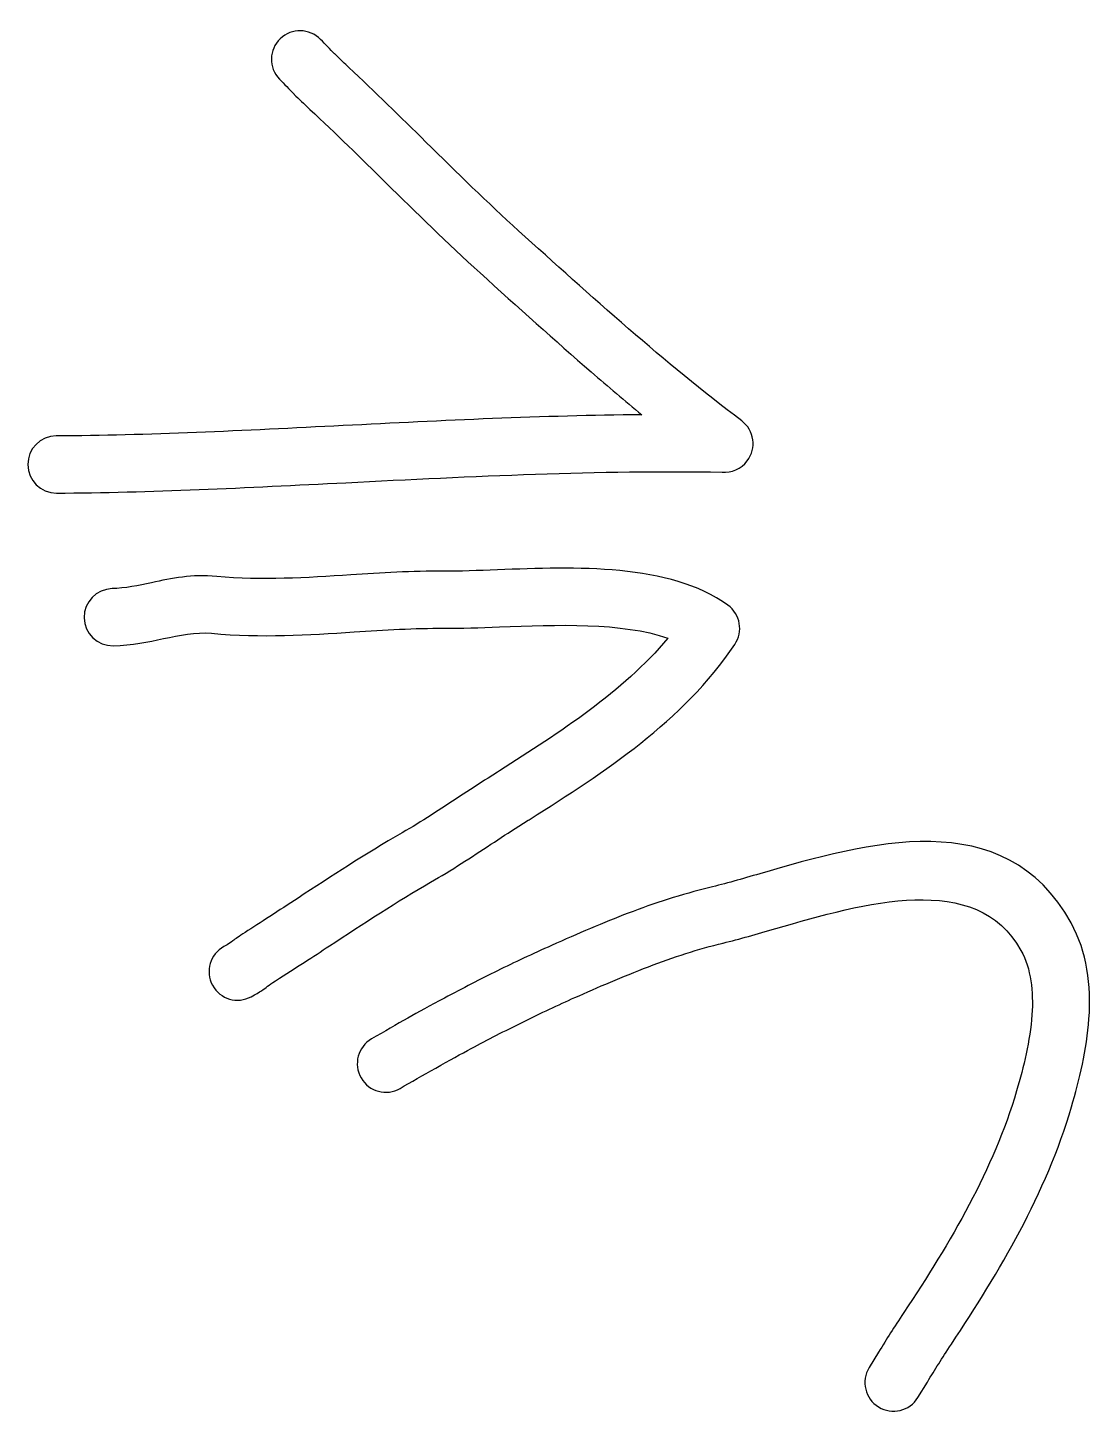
# Model space of a CAD drawing. Header units: centimetres. Extents: x -14.68 to -5.32, y -11.18 to -8.76.
# Drawn here: x -14.678 to -12.822, y -11.179 to -8.758 of the extents above.
import ezdxf

# ---------------------------------------------------------------- set-up
doc = ezdxf.new("R2010")
doc.units = ezdxf.units.CM
doc.header["$MEASUREMENT"] = 0
doc.layers.add('Layer 1', color=7, linetype='Continuous')

msp = doc.modelspace()

# ---------------------------------------------------------------- linework, layer by layer
at = {"layer": 'Layer 1', "color": 5}
for points, knots in [([(-14.2389, -8.8474), (-14.25799, -8.82756), (-14.25737, -8.79598), (-14.23753, -8.77689), (-14.23753, -8.77689), (-14.21769, -8.7578), (-14.18611, -8.75842), (-14.16702, -8.77826), (-14.16702, -8.77826), (-14.15868, -8.78689), (-14.15041, -8.79537), (-14.14247, -8.80329), (-14.14247, -8.80329), (-14.14247, -8.80329), (-14.14238, -8.80339), (-14.14238, -8.80339), (-14.14238, -8.80339), (-14.14238, -8.80339), (-14.14228, -8.80329), (-14.14228, -8.80329), (-14.14228, -8.80329), (-14.13289, -8.81268), (-14.12446, -8.82093), (-14.11766, -8.82724), (-14.11766, -8.82724), (-14.07243, -8.86929), (-14.02771, -8.91327), (-13.98302, -8.95723), (-13.98302, -8.95723), (-13.92906, -9.0103), (-13.87507, -9.06339), (-13.82151, -9.11187), (-13.82151, -9.11187), (-13.75911, -9.16835), (-13.69636, -9.22505), (-13.62923, -9.28306), (-13.62923, -9.28306), (-13.56529, -9.33831), (-13.4999, -9.39232), (-13.43191, -9.44362), (-13.43191, -9.44362), (-13.40991, -9.46023), (-13.40554, -9.49154), (-13.42215, -9.51354), (-13.42215, -9.51354), (-13.43287, -9.52774), (-13.44973, -9.5346), (-13.46625, -9.5332), (-13.46625, -9.5332), (-13.67919, -9.52934), (-13.90327, -9.54059), (-14.12271, -9.5516), (-14.12271, -9.5516), (-14.29545, -9.56026), (-14.46535, -9.5688), (-14.62811, -9.56971), (-14.62811, -9.56971), (-14.65561, -9.56982), (-14.678, -9.54761), (-14.67811, -9.52011), (-14.67811, -9.52011), (-14.67822, -9.49261), (-14.65601, -9.47022), (-14.62851, -9.47011), (-14.62851, -9.47011), (-14.47058, -9.46923), (-14.3004, -9.46067), (-14.12739, -9.452), (-14.12739, -9.452), (-13.95459, -9.44332), (-13.7789, -9.43452), (-13.60624, -9.43302), (-13.60624, -9.43302), (-13.63585, -9.40862), (-13.66525, -9.38371), (-13.69447, -9.35846), (-13.69447, -9.35846), (-13.75767, -9.30385), (-13.82304, -9.24478), (-13.88831, -9.18569), (-13.88831, -9.18569), (-13.94633, -9.13318), (-13.99964, -9.08074), (-14.05294, -9.02833), (-14.05294, -9.02833), (-14.09654, -8.98545), (-14.14016, -8.94254), (-14.18562, -8.90028), (-14.18562, -8.90028), (-14.19647, -8.89021), (-14.20535, -8.88162), (-14.21298, -8.87399), (-14.21298, -8.87399), (-14.21298, -8.87399), (-14.21289, -8.8739), (-14.21289, -8.8739), (-14.21289, -8.8739), (-14.22196, -8.86485), (-14.23053, -8.85606), (-14.2389, -8.8474)], [0, 0, 0, 0, 0.0384615, 0.0384615, 0.0384615, 0.0384615, 0.0769231, 0.0769231, 0.0769231, 0.0769231, 0.1153846, 0.1153846, 0.1153846, 0.1153846, 0.1538462, 0.1538462, 0.1538462, 0.1538462, 0.1923077, 0.1923077, 0.1923077, 0.1923077, 0.2307692, 0.2307692, 0.2307692, 0.2307692, 0.2692308, 0.2692308, 0.2692308, 0.2692308, 0.3076923, 0.3076923, 0.3076923, 0.3076923, 0.3461538, 0.3461538, 0.3461538, 0.3461538, 0.3846154, 0.3846154, 0.3846154, 0.3846154, 0.4230769, 0.4230769, 0.4230769, 0.4230769, 0.4615385, 0.4615385, 0.4615385, 0.4615385, 0.5, 0.5, 0.5, 0.5, 0.5384615, 0.5384615, 0.5384615, 0.5384615, 0.5769231, 0.5769231, 0.5769231, 0.5769231, 0.6153846, 0.6153846, 0.6153846, 0.6153846, 0.6538462, 0.6538462, 0.6538462, 0.6538462, 0.6923077, 0.6923077, 0.6923077, 0.6923077, 0.7307692, 0.7307692, 0.7307692, 0.7307692, 0.7692308, 0.7692308, 0.7692308, 0.7692308, 0.8076923, 0.8076923, 0.8076923, 0.8076923, 0.8461538, 0.8461538, 0.8461538, 0.8461538, 0.8846154, 0.8846154, 0.8846154, 0.8846154, 0.9230769, 0.9230769, 0.9230769, 0.9230769, 1, 1, 1, 1]), ([(-14.52898, -9.83609), (-14.55648, -9.83663), (-14.57922, -9.81477), (-14.57976, -9.78727), (-14.57976, -9.78727), (-14.5803, -9.75977), (-14.55844, -9.73703), (-14.53094, -9.73649), (-14.53094, -9.73649), (-14.50832, -9.73599), (-14.48501, -9.73099), (-14.462, -9.72607), (-14.462, -9.72607), (-14.42672, -9.71854), (-14.39196, -9.7111), (-14.34839, -9.71515), (-14.34839, -9.71515), (-14.26939, -9.72254), (-14.19178, -9.7175), (-14.11437, -9.71248), (-14.11437, -9.71248), (-14.06122, -9.70903), (-14.00809, -9.70558), (-13.951, -9.70607), (-13.951, -9.70607), (-13.92455, -9.70629), (-13.89233, -9.70504), (-13.85797, -9.7037), (-13.85797, -9.7037), (-13.72328, -9.69844), (-13.55735, -9.69196), (-13.45597, -9.76536), (-13.45597, -9.76536), (-13.43411, -9.78121), (-13.42888, -9.8115), (-13.44388, -9.83371), (-13.44388, -9.83371), (-13.44388, -9.83371), (-13.44386, -9.83372), (-13.44386, -9.83372), (-13.44386, -9.83372), (-13.53565, -9.96963), (-13.67127, -10.0559), (-13.80125, -10.13857), (-13.80125, -10.13857), (-13.80239, -10.13929), (-13.80353, -10.13995), (-13.80471, -10.14057), (-13.80471, -10.14057), (-13.80471, -10.14057), (-13.82112, -10.15102), (-13.82112, -10.15102), (-13.82112, -10.15102), (-13.83798, -10.16177), (-13.85381, -10.17215), (-13.86957, -10.1825), (-13.86957, -10.1825), (-13.90401, -10.20512), (-13.93854, -10.22778), (-13.97486, -10.24872), (-13.97486, -10.24872), (-14.03274, -10.28211), (-14.09223, -10.32104), (-14.15173, -10.35998), (-14.15173, -10.35998), (-14.18024, -10.37863), (-14.20871, -10.39726), (-14.24563, -10.42061), (-14.24563, -10.42061), (-14.25265, -10.42505), (-14.25638, -10.42792), (-14.25962, -10.43039), (-14.25962, -10.43039), (-14.26623, -10.43545), (-14.27158, -10.43956), (-14.28808, -10.44855), (-14.28808, -10.44855), (-14.31224, -10.46171), (-14.3425, -10.45279), (-14.35566, -10.42863), (-14.35566, -10.42863), (-14.36882, -10.40447), (-14.3599, -10.37421), (-14.33574, -10.36105), (-14.33574, -10.36105), (-14.3268, -10.35618), (-14.32382, -10.3539), (-14.32016, -10.35109), (-14.32016, -10.35109), (-14.31557, -10.34758), (-14.3103, -10.34354), (-14.29875, -10.33623), (-14.29875, -10.33623), (-14.27301, -10.31995), (-14.23964, -10.29812), (-14.20641, -10.27638), (-14.20641, -10.27638), (-14.14827, -10.23833), (-14.09015, -10.2003), (-14.02446, -10.1624), (-14.02446, -10.1624), (-13.99082, -10.143), (-13.9575, -10.12113), (-13.92425, -10.0993), (-13.92425, -10.0993), (-13.90741, -10.08824), (-13.89058, -10.0772), (-13.87464, -10.06704), (-13.87464, -10.06704), (-13.87464, -10.06704), (-13.85824, -10.0566), (-13.85824, -10.0566), (-13.85824, -10.0566), (-13.85713, -10.05576), (-13.85597, -10.05495), (-13.85477, -10.05419), (-13.85477, -10.05419), (-13.74942, -9.98719), (-13.64011, -9.91763), (-13.56071, -9.82289), (-13.56071, -9.82289), (-13.64006, -9.79494), (-13.75657, -9.79948), (-13.85445, -9.8033), (-13.85445, -9.8033), (-13.88921, -9.80465), (-13.92181, -9.80592), (-13.95178, -9.80567), (-13.95178, -9.80567), (-14.00265, -9.80523), (-14.05537, -9.80866), (-14.10811, -9.81208), (-14.10811, -9.81208), (-14.18882, -9.81731), (-14.26973, -9.82257), (-14.35737, -9.81437), (-14.35737, -9.81437), (-14.38533, -9.81177), (-14.41312, -9.81771), (-14.4413, -9.82373), (-14.4413, -9.82373), (-14.46825, -9.82949), (-14.49555, -9.83534), (-14.52898, -9.83609)], [0, 0, 0, 0, 0.027027, 0.027027, 0.027027, 0.027027, 0.0540541, 0.0540541, 0.0540541, 0.0540541, 0.0810811, 0.0810811, 0.0810811, 0.0810811, 0.1081081, 0.1081081, 0.1081081, 0.1081081, 0.1351351, 0.1351351, 0.1351351, 0.1351351, 0.1621622, 0.1621622, 0.1621622, 0.1621622, 0.1891892, 0.1891892, 0.1891892, 0.1891892, 0.2162162, 0.2162162, 0.2162162, 0.2162162, 0.2432432, 0.2432432, 0.2432432, 0.2432432, 0.2702703, 0.2702703, 0.2702703, 0.2702703, 0.2972973, 0.2972973, 0.2972973, 0.2972973, 0.3243243, 0.3243243, 0.3243243, 0.3243243, 0.3513514, 0.3513514, 0.3513514, 0.3513514, 0.3783784, 0.3783784, 0.3783784, 0.3783784, 0.4054054, 0.4054054, 0.4054054, 0.4054054, 0.4324324, 0.4324324, 0.4324324, 0.4324324, 0.4594595, 0.4594595, 0.4594595, 0.4594595, 0.4864865, 0.4864865, 0.4864865, 0.4864865, 0.5135135, 0.5135135, 0.5135135, 0.5135135, 0.5405405, 0.5405405, 0.5405405, 0.5405405, 0.5675676, 0.5675676, 0.5675676, 0.5675676, 0.5945946, 0.5945946, 0.5945946, 0.5945946, 0.6216216, 0.6216216, 0.6216216, 0.6216216, 0.6486486, 0.6486486, 0.6486486, 0.6486486, 0.6756757, 0.6756757, 0.6756757, 0.6756757, 0.7027027, 0.7027027, 0.7027027, 0.7027027, 0.7297297, 0.7297297, 0.7297297, 0.7297297, 0.7567568, 0.7567568, 0.7567568, 0.7567568, 0.7837838, 0.7837838, 0.7837838, 0.7837838, 0.8108108, 0.8108108, 0.8108108, 0.8108108, 0.8378378, 0.8378378, 0.8378378, 0.8378378, 0.8648649, 0.8648649, 0.8648649, 0.8648649, 0.8918919, 0.8918919, 0.8918919, 0.8918919, 0.9189189, 0.9189189, 0.9189189, 0.9189189, 0.9459459, 0.9459459, 0.9459459, 0.9459459, 1, 1, 1, 1]), ([(-14.0281, -10.60845), (-14.05193, -10.62225), (-14.08246, -10.61412), (-14.09626, -10.59029), (-14.09626, -10.59029), (-14.11006, -10.56646), (-14.10193, -10.53593), (-14.0781, -10.52213), (-14.0781, -10.52213), (-14.05564, -10.50904), (-14.03445, -10.49689), (-14.01489, -10.48593), (-14.01489, -10.48593), (-13.99696, -10.47588), (-13.97563, -10.46422), (-13.9508, -10.45095), (-13.9508, -10.45095), (-13.91899, -10.43393), (-13.88807, -10.41797), (-13.85821, -10.40326), (-13.85821, -10.40326), (-13.82877, -10.38876), (-13.79733, -10.37404), (-13.76367, -10.35908), (-13.76367, -10.35908), (-13.71828, -10.33891), (-13.67286, -10.31914), (-13.63005, -10.30283), (-13.63005, -10.30283), (-13.5845, -10.28546), (-13.53729, -10.26993), (-13.48765, -10.25797), (-13.48765, -10.25797), (-13.48765, -10.25797), (-13.48766, -10.25792), (-13.48766, -10.25792), (-13.48766, -10.25792), (-13.4609, -10.25147), (-13.43136, -10.24291), (-13.40019, -10.23389), (-13.40019, -10.23389), (-13.21284, -10.17964), (-12.97265, -10.1101), (-12.85688, -10.31964), (-12.85688, -10.31964), (-12.82864, -10.37079), (-12.82168, -10.42893), (-12.82565, -10.48688), (-12.82565, -10.48688), (-12.82935, -10.5407), (-12.84254, -10.5941), (-12.85621, -10.64065), (-12.85621, -10.64065), (-12.87858, -10.71669), (-12.90992, -10.78859), (-12.94643, -10.85761), (-12.94643, -10.85761), (-12.98253, -10.92587), (-13.02354, -10.9911), (-13.06583, -11.05471), (-13.06583, -11.05471), (-13.0831, -11.08066), (-13.09366, -11.0979), (-13.10777, -11.12094), (-13.10777, -11.12094), (-13.10777, -11.12094), (-13.10786, -11.12108), (-13.10786, -11.12108), (-13.10786, -11.12108), (-13.10786, -11.12108), (-13.10777, -11.12113), (-13.10777, -11.12113), (-13.10777, -11.12113), (-13.10777, -11.12113), (-13.12425, -11.14795), (-13.12425, -11.14795), (-13.12425, -11.14795), (-13.1387, -11.17146), (-13.16949, -11.17881), (-13.193, -11.16436), (-13.193, -11.16436), (-13.21651, -11.14991), (-13.22386, -11.11912), (-13.20941, -11.09561), (-13.20941, -11.09561), (-13.20941, -11.09561), (-13.19293, -11.06879), (-13.19293, -11.06879), (-13.19293, -11.06879), (-13.19293, -11.06879), (-13.19285, -11.06884), (-13.19285, -11.06884), (-13.19285, -11.06884), (-13.17802, -11.04461), (-13.16688, -11.02646), (-13.14903, -10.99963), (-13.14903, -10.99963), (-13.10822, -10.93826), (-13.06883, -10.87565), (-13.03471, -10.81113), (-13.03471, -10.81113), (-13.001, -10.74739), (-12.97219, -10.68147), (-12.95191, -10.61253), (-12.95191, -10.61253), (-12.9399, -10.57162), (-12.92834, -10.52518), (-12.92525, -10.48024), (-12.92525, -10.48024), (-12.92245, -10.43945), (-12.92663, -10.39984), (-12.94438, -10.36768), (-12.94438, -10.36768), (-13.02155, -10.228), (-13.21869, -10.28507), (-13.37245, -10.32959), (-13.37245, -10.32959), (-13.40512, -10.33904), (-13.43611, -10.34802), (-13.46422, -10.3548), (-13.46422, -10.3548), (-13.46422, -10.3548), (-13.46423, -10.35475), (-13.46423, -10.35475), (-13.46423, -10.35475), (-13.46423, -10.35475), (-13.46442, -10.3548), (-13.46442, -10.3548), (-13.46442, -10.3548), (-13.50759, -10.3652), (-13.5511, -10.37963), (-13.59451, -10.39619), (-13.59451, -10.39619), (-13.64074, -10.41381), (-13.68272, -10.43201), (-13.72343, -10.4501), (-13.72343, -10.4501), (-13.75199, -10.46279), (-13.78228, -10.47707), (-13.81407, -10.49272), (-13.81407, -10.49272), (-13.84543, -10.50817), (-13.87535, -10.52356), (-13.90392, -10.53885), (-13.90392, -10.53885), (-13.92133, -10.54816), (-13.94211, -10.55959), (-13.96607, -10.57303), (-13.96607, -10.57303), (-13.98841, -10.58554), (-14.009, -10.59732), (-14.0281, -10.60845)], [0, 0, 0, 0, 0.025641, 0.025641, 0.025641, 0.025641, 0.0512821, 0.0512821, 0.0512821, 0.0512821, 0.0769231, 0.0769231, 0.0769231, 0.0769231, 0.1025641, 0.1025641, 0.1025641, 0.1025641, 0.1282051, 0.1282051, 0.1282051, 0.1282051, 0.1538462, 0.1538462, 0.1538462, 0.1538462, 0.1794872, 0.1794872, 0.1794872, 0.1794872, 0.2051282, 0.2051282, 0.2051282, 0.2051282, 0.2307692, 0.2307692, 0.2307692, 0.2307692, 0.2564103, 0.2564103, 0.2564103, 0.2564103, 0.2820513, 0.2820513, 0.2820513, 0.2820513, 0.3076923, 0.3076923, 0.3076923, 0.3076923, 0.3333333, 0.3333333, 0.3333333, 0.3333333, 0.3589744, 0.3589744, 0.3589744, 0.3589744, 0.3846154, 0.3846154, 0.3846154, 0.3846154, 0.4102564, 0.4102564, 0.4102564, 0.4102564, 0.4358974, 0.4358974, 0.4358974, 0.4358974, 0.4615385, 0.4615385, 0.4615385, 0.4615385, 0.4871795, 0.4871795, 0.4871795, 0.4871795, 0.5128205, 0.5128205, 0.5128205, 0.5128205, 0.5384615, 0.5384615, 0.5384615, 0.5384615, 0.5641026, 0.5641026, 0.5641026, 0.5641026, 0.5897436, 0.5897436, 0.5897436, 0.5897436, 0.6153846, 0.6153846, 0.6153846, 0.6153846, 0.6410256, 0.6410256, 0.6410256, 0.6410256, 0.6666667, 0.6666667, 0.6666667, 0.6666667, 0.6923077, 0.6923077, 0.6923077, 0.6923077, 0.7179487, 0.7179487, 0.7179487, 0.7179487, 0.7435897, 0.7435897, 0.7435897, 0.7435897, 0.7692308, 0.7692308, 0.7692308, 0.7692308, 0.7948718, 0.7948718, 0.7948718, 0.7948718, 0.8205128, 0.8205128, 0.8205128, 0.8205128, 0.8461538, 0.8461538, 0.8461538, 0.8461538, 0.8717949, 0.8717949, 0.8717949, 0.8717949, 0.8974359, 0.8974359, 0.8974359, 0.8974359, 0.9230769, 0.9230769, 0.9230769, 0.9230769, 0.9487179, 0.9487179, 0.9487179, 0.9487179, 1, 1, 1, 1])]:
    msp.add_open_spline(points, degree=3, knots=knots, dxfattribs=at)

doc.saveas('drawing.dxf')
